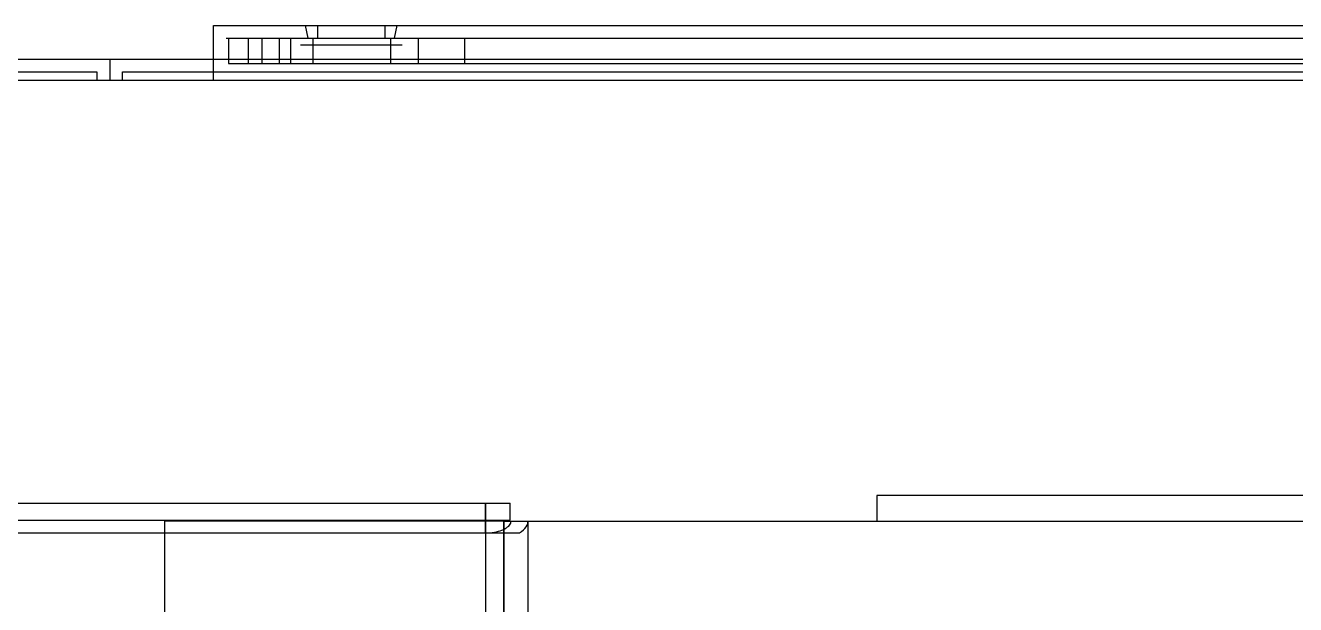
# Model space of a CAD drawing. Header units: millimetres. Extents: x 37984 to 70752, y 14140 to 37584.
# Drawn here: x 45826 to 45975.9, y 24699.5 to 24767.9 of the extents above; entities that cross this region are included whole.
import ezdxf

# ---------------------------------------------------------------- set-up
doc = ezdxf.new("R2010")
doc.units = ezdxf.units.MM
doc.layers.add('! NO PLOT !', color=7, linetype='Continuous', true_color=0xff75dd, plot=False)
doc.layers.add('000-PI-Oprema', color=30, linetype='Continuous', lineweight=5)
doc.layers.add('000-PI-ORMAR', color=2, linetype='Continuous')
doc.layers.add('002-PI-Kabelska kanalica', color=150, linetype='Continuous')

# ---------------------------------------------------------------- blocks, each defined once
blk = doc.blocks.new('*U650')
at = {"layer": '002-PI-Kabelska kanalica'}
for p, q in [((-20, 70), (20, 70)), ((-20, -100), (-20, 70)), ((20, -100), (20, 70)), ((-20, -100), (20, -100))]:
    blk.add_line(p, q, dxfattribs=at)
blk = doc.blocks.new('spojnica')
at = {"layer": '! NO PLOT !', "transparency": 33554687}
for p, q in [((44856.49, 28808), (44856.49, 28811.5)), ((44856.49, 28811.5), (44856.49, 26919.4)), ((44861.49, 28809.4), (44861.49, 26919.4)), ((44768.49, 28808), (44856.49, 28808)), ((44856.49, 28808), (44860.49, 28808))]:
    blk.add_line(p, q, dxfattribs=at)
for points in [[(44856.49, 28808), (44856.76, 28808.01), (44857.02, 28808.02), (44857.27, 28808.05), (44857.52, 28808.09), (44857.76, 28808.13), (44857.99, 28808.19), (44858.22, 28808.26), (44858.42, 28808.33), (44858.62, 28808.41), (44858.79, 28808.5), (44858.95, 28808.6), (44859.09, 28808.7), (44859.21, 28808.81), (44859.31, 28808.92), (44859.39, 28809.04), (44859.45, 28809.16), (44859.48, 28809.28), (44859.49, 28809.4)], [(44860.49, 28808), (44860.74, 28808.17), (44860.95, 28808.35), (44861.13, 28808.53), (44861.28, 28808.73), (44861.39, 28808.92), (44861.46, 28809.12), (44861.49, 28809.33), (44861.49, 28809.4)]]:
    blk.add_lwpolyline(points, dxfattribs=at)
at = {"layer": '000-PI-ORMAR', "transparency": 33554687}
for p, q in [((44765.59, 28811.5), (44859.39, 28811.5)), ((44859.39, 28809.5), (44859.39, 28811.5)), ((44768.49, 28809.5), (44856.49, 28809.5)), ((44856.49, 28809.5), (44859.39, 28809.5)), ((44859.49, 28809.4), (44861.49, 28809.4))]:
    blk.add_line(p, q, dxfattribs=at)
blk = doc.blocks.new('montažnaa')
at = {"layer": '! NO PLOT !'}
blk.add_line((46568.64, 28809.4), (46568.64, 26919.4), dxfattribs=at)
at = {"layer": '000-PI-ORMAR'}
for p, q in [((46823.64, 28812.4), (46612.64, 28812.4)), ((46568.64, 28809.4), (46867.64, 28809.4))]:
    blk.add_line(p, q, dxfattribs=at)
at = {"layer": '000-PI-ORMAR', "ltscale": 0.25}
blk.add_line((46612.64, 28812.4), (46612.64, 28809.4), dxfattribs=at)

msp = doc.modelspace()

# ---------------------------------------------------------------- linework, layer by layer
at = {"layer": '000-PI-ORMAR'}
for p, q in [((45848.233, 24767.904), (46215.733, 24767.904)), ((45848.233, 24761.404), (45848.233, 24767.904)), ((45859.382, 24766.404), (45859.076, 24767.904)), ((45859.382, 24766.404), (45859.076, 24767.904)), ((45860.483, 24767.904), (45860.483, 24766.404)), ((45868.483, 24766.404), (45868.483, 24767.904)), ((45869.583, 24766.404), (45869.89, 24767.904)), ((45869.583, 24766.404), (45869.89, 24767.904)), ((45849.733, 24766.404), (46214.233, 24766.404)), ((45849.983, 24766.404), (45849.983, 24763.404)), ((45852.35, 24763.404), (45852.35, 24766.404)), ((45853.983, 24763.404), (45853.983, 24766.404)), ((45855.983, 24766.404), (45855.983, 24763.404)), ((45857.37, 24763.404), (45857.37, 24766.404)), ((45859.983, 24763.404), (45859.983, 24766.404)), ((45869.137, 24763.404), (45869.137, 24766.404)), ((45872.423, 24763.404), (45872.423, 24766.404)), ((45877.899, 24763.404), (45877.899, 24766.404)), ((45870.483, 24765.554), (45858.483, 24765.554)), ((45870.483, 24765.554), (45858.483, 24765.554)), ((45823.733, 24763.904), (45835.983, 24763.904)), ((45835.983, 24763.904), (45848.233, 24763.904)), ((45835.983, 24763.904), (45835.983, 24761.404)), ((45848.233, 24763.904), (46215.733, 24763.904)), ((45849.983, 24763.404), (46213.983, 24763.404)), ((45835.995, 24761.404), (45243.995, 24761.404)), ((46191.483, 24761.404), (45258.483, 24761.404)), ((45823.733, 24762.404), (45834.483, 24762.404)), ((45834.483, 24762.404), (45834.483, 24761.404)), ((46227.995, 24761.404), (45835.995, 24761.404)), ((45837.483, 24761.404), (45837.483, 24762.404)), ((45837.483, 24762.404), (45848.233, 24762.404)), ((45848.233, 24762.404), (46215.733, 24762.404))]:
    msp.add_line(p, q, dxfattribs=at)

# ---------------------------------------------------------------- block references
msp.add_blockref('*U650', (45862.483, 24639.404))
at = {"layer": '000-PI-Oprema'}
for name, p in [('montažnaa', (-686.158, -4100)), ('spojnica', (1023.847, -4100))]:
    msp.add_blockref(name, p, dxfattribs=at)

doc.saveas('drawing.dxf')
